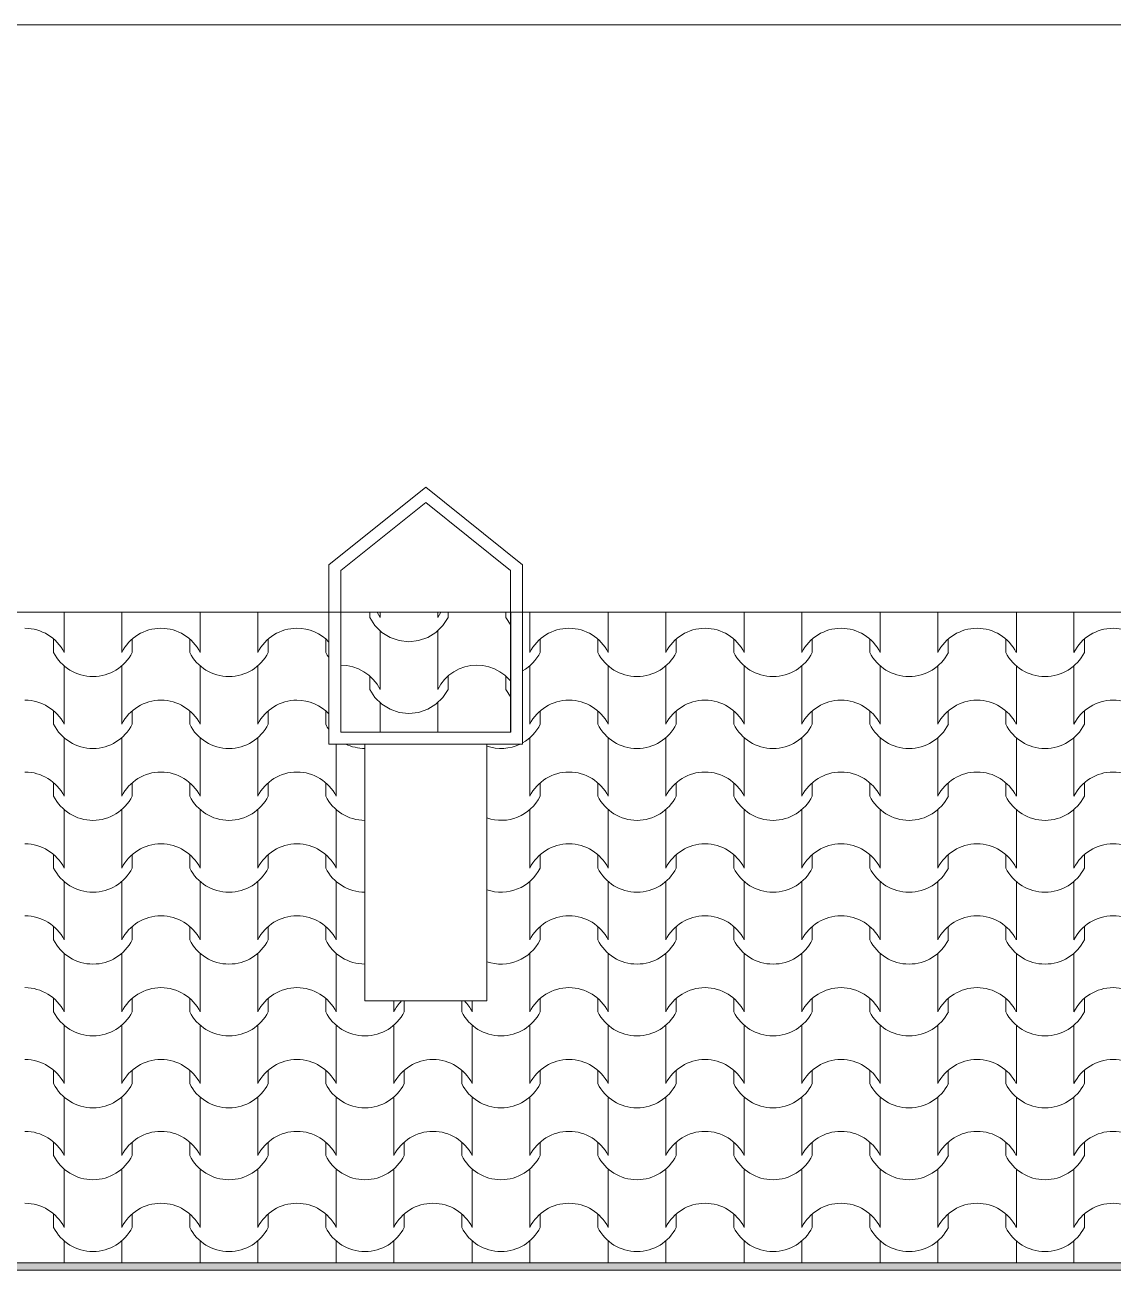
# Model space of a CAD drawing. Header units: feet. Extents: x 2791058 to 2855058, y -67651 to -18651.
# Drawn here: x 2824163 to 2828715, y -23860 to -18651 of the extents above; entities that cross this region are included whole.
import ezdxf

# ---------------------------------------------------------------- set-up
doc = ezdxf.new("R2010")
doc.units = ezdxf.units.FT
doc.header["$MEASUREMENT"] = 0
doc.layers.add('Shell - Roof_Pen_No__21', color=7, linetype='Continuous', lineweight=0)
doc.layers.add('Structural - Bearing_Pen_No__1', color=7, linetype='Continuous', lineweight=0)
doc.layers.add('Structural - Bearing_Pen_No__61', color=7, linetype='Continuous', lineweight=0, true_color=0x6a6a6a)
doc.layers.add('Structural - Bearing_Pen_No__62', color=7, linetype='Continuous', lineweight=0, true_color=0xaaaaaa)

# ---------------------------------------------------------------- blocks, each defined once
blk = doc.blocks.new('*X4', base_point=(2247653.8, -76425))
at = {"layer": 'Structural - Bearing_Pen_No__62', "color": 253, "linetype": 'Continuous', "lineweight": 0, "true_color": 0xaaaaaa}
for p, q in [((2824327.7, -21108), (2824327.7, -21154.4)), ((2824568.2, -21108), (2824568.2, -21154.4)), ((2824896.7, -21108), (2824896.7, -21154.4)), ((2825137.1, -21108), (2825137.1, -21154.4)), ((2826275, -21108), (2826275, -21154.4)), ((2826603.5, -21108), (2826603.5, -21154.4)), ((2826844, -21108), (2826844, -21154.4)), ((2827172.5, -21108), (2827172.5, -21154.4)), ((2827413, -21108), (2827413, -21154.4)), ((2827741.5, -21108), (2827741.5, -21154.4)), ((2827981.9, -21108), (2827981.9, -21154.4)), ((2828310.4, -21108), (2828310.4, -21154.4)), ((2828550.9, -21108), (2828550.9, -21154.4)), ((2824327.7, -21154.4), (2824327.7, -21276.4)), ((2824568.2, -21154.4), (2824568.2, -21276.4)), ((2824896.7, -21154.4), (2824896.7, -21276.4)), ((2825137.1, -21154.4), (2825137.1, -21276.4)), ((2826275, -21154.4), (2826275, -21276.4)), ((2826603.5, -21154.4), (2826603.5, -21276.4)), ((2826844, -21154.4), (2826844, -21276.4)), ((2827172.5, -21154.4), (2827172.5, -21276.4)), ((2827413, -21154.4), (2827413, -21276.4)), ((2827741.5, -21154.4), (2827741.5, -21276.4)), ((2827981.9, -21154.4), (2827981.9, -21276.4)), ((2828310.4, -21154.4), (2828310.4, -21276.4)), ((2828550.9, -21154.4), (2828550.9, -21276.4)), ((2824283.7, -21220.3), (2824283.7, -21276.4)), ((2824612.2, -21220.3), (2824612.2, -21276.4)), ((2824852.6, -21220.3), (2824852.6, -21276.4)), ((2825181.1, -21220.3), (2825181.1, -21276.4)), ((2825421.6, -21220.3), (2825421.6, -21276.4)), ((2826319.1, -21220.3), (2826319.1, -21276.4)), ((2826559.5, -21220.3), (2826559.5, -21276.4)), ((2826888, -21220.3), (2826888, -21276.4)), ((2827128.5, -21220.3), (2827128.5, -21276.4)), ((2827457, -21220.3), (2827457, -21276.4)), ((2827697.4, -21220.3), (2827697.4, -21276.4)), ((2828025.9, -21220.3), (2828025.9, -21276.4)), ((2828266.4, -21220.3), (2828266.4, -21276.4)), ((2828594.9, -21220.3), (2828594.9, -21276.4)), ((2824327.7, -21333.2), (2824327.7, -21455.1)), ((2824568.2, -21333.2), (2824568.2, -21455.1)), ((2824896.7, -21333.2), (2824896.7, -21455.1)), ((2825137.1, -21333.2), (2825137.1, -21455.1)), ((2826275, -21333.2), (2826275, -21455.1)), ((2826603.5, -21333.2), (2826603.5, -21455.1)), ((2826844, -21333.2), (2826844, -21455.1)), ((2827172.5, -21333.2), (2827172.5, -21455.1)), ((2827413, -21333.2), (2827413, -21455.1)), ((2827741.5, -21333.2), (2827741.5, -21455.1)), ((2827981.9, -21333.2), (2827981.9, -21455.1)), ((2828310.4, -21333.2), (2828310.4, -21455.1)), ((2828550.9, -21333.2), (2828550.9, -21455.1)), ((2824327.7, -21455.1), (2824327.7, -21577.1)), ((2824568.2, -21455.1), (2824568.2, -21577.1)), ((2824896.7, -21455.1), (2824896.7, -21577.1)), ((2825137.1, -21455.1), (2825137.1, -21577.1)), ((2826275, -21455.1), (2826275, -21577.1)), ((2826603.5, -21455.1), (2826603.5, -21577.1)), ((2826844, -21455.1), (2826844, -21577.1)), ((2827172.5, -21455.1), (2827172.5, -21577.1)), ((2827413, -21455.1), (2827413, -21577.1)), ((2827741.5, -21455.1), (2827741.5, -21577.1)), ((2827981.9, -21455.1), (2827981.9, -21577.1)), ((2828310.4, -21455.1), (2828310.4, -21577.1)), ((2828550.9, -21455.1), (2828550.9, -21577.1)), ((2824283.7, -21521), (2824283.7, -21577.1)), ((2824612.2, -21521), (2824612.2, -21577.1)), ((2824852.6, -21521), (2824852.6, -21577.1)), ((2825181.1, -21521), (2825181.1, -21577.1)), ((2825421.6, -21521), (2825421.6, -21577.1)), ((2826319.1, -21521), (2826319.1, -21577.1)), ((2826559.5, -21521), (2826559.5, -21577.1)), ((2826888, -21521), (2826888, -21577.1)), ((2827128.5, -21521), (2827128.5, -21577.1)), ((2827457, -21521), (2827457, -21577.1)), ((2827697.4, -21521), (2827697.4, -21577.1)), ((2828025.9, -21521), (2828025.9, -21577.1)), ((2828266.4, -21521), (2828266.4, -21577.1)), ((2828594.9, -21521), (2828594.9, -21577.1)), ((2824327.7, -21633.9), (2824327.7, -21755.8)), ((2824568.2, -21633.9), (2824568.2, -21755.8)), ((2824896.7, -21633.9), (2824896.7, -21755.8)), ((2825137.1, -21633.9), (2825137.1, -21755.8)), ((2825465.6, -21659.8), (2825465.6, -21755.8)), ((2826275, -21633.9), (2826275, -21755.8)), ((2826603.5, -21633.9), (2826603.5, -21755.8)), ((2826844, -21633.9), (2826844, -21755.8)), ((2827172.5, -21633.9), (2827172.5, -21755.8)), ((2827413, -21633.9), (2827413, -21755.8)), ((2827741.5, -21633.9), (2827741.5, -21755.8)), ((2827981.9, -21633.9), (2827981.9, -21755.8)), ((2828310.4, -21633.9), (2828310.4, -21755.8)), ((2828550.9, -21633.9), (2828550.9, -21755.8)), ((2824327.7, -21755.8), (2824327.7, -21877.7)), ((2824568.2, -21755.8), (2824568.2, -21877.7)), ((2824896.7, -21755.8), (2824896.7, -21877.7)), ((2825137.1, -21755.8), (2825137.1, -21877.7)), ((2825465.6, -21755.8), (2825465.6, -21877.7)), ((2826275, -21755.8), (2826275, -21877.7)), ((2826603.5, -21755.8), (2826603.5, -21877.7)), ((2826844, -21755.8), (2826844, -21877.7)), ((2827172.5, -21755.8), (2827172.5, -21877.7)), ((2827413, -21755.8), (2827413, -21877.7)), ((2827741.5, -21755.8), (2827741.5, -21877.7)), ((2827981.9, -21755.8), (2827981.9, -21877.7)), ((2828310.4, -21755.8), (2828310.4, -21877.7)), ((2828550.9, -21755.8), (2828550.9, -21877.7)), ((2824283.7, -21821.7), (2824283.7, -21877.7)), ((2824612.2, -21821.7), (2824612.2, -21877.7)), ((2824852.6, -21821.7), (2824852.6, -21877.7)), ((2825181.1, -21821.7), (2825181.1, -21877.7)), ((2825421.6, -21821.7), (2825421.6, -21877.7)), ((2826319.1, -21821.7), (2826319.1, -21877.7)), ((2826559.5, -21821.7), (2826559.5, -21877.7)), ((2826888, -21821.7), (2826888, -21877.7)), ((2827128.5, -21821.7), (2827128.5, -21877.7)), ((2827457, -21821.7), (2827457, -21877.7)), ((2827697.4, -21821.7), (2827697.4, -21877.7)), ((2828025.9, -21821.7), (2828025.9, -21877.7)), ((2828266.4, -21821.7), (2828266.4, -21877.7)), ((2828594.9, -21821.7), (2828594.9, -21877.7)), ((2824327.7, -21934.5), (2824327.7, -22056.5)), ((2824568.2, -21934.5), (2824568.2, -22056.5)), ((2824896.7, -21934.5), (2824896.7, -22056.5)), ((2825137.1, -21934.5), (2825137.1, -22056.5)), ((2825465.6, -21934.5), (2825465.6, -22056.5)), ((2826275, -21934.5), (2826275, -22056.5)), ((2826603.5, -21934.5), (2826603.5, -22056.5)), ((2826844, -21934.5), (2826844, -22056.5)), ((2827172.5, -21934.5), (2827172.5, -22056.5)), ((2827413, -21934.5), (2827413, -22056.5)), ((2827741.5, -21934.5), (2827741.5, -22056.5)), ((2827981.9, -21934.5), (2827981.9, -22056.5)), ((2828310.4, -21934.5), (2828310.4, -22056.5)), ((2828550.9, -21934.5), (2828550.9, -22056.5)), ((2824327.7, -22056.5), (2824327.7, -22178.4)), ((2824568.2, -22056.5), (2824568.2, -22178.4)), ((2824896.7, -22056.5), (2824896.7, -22178.4)), ((2825137.1, -22056.5), (2825137.1, -22178.4)), ((2825465.6, -22056.5), (2825465.6, -22178.4)), ((2826275, -22056.5), (2826275, -22178.4)), ((2826603.5, -22056.5), (2826603.5, -22178.4)), ((2826844, -22056.5), (2826844, -22178.4)), ((2827172.5, -22056.5), (2827172.5, -22178.4)), ((2827413, -22056.5), (2827413, -22178.4)), ((2827741.5, -22056.5), (2827741.5, -22178.4)), ((2827981.9, -22056.5), (2827981.9, -22178.4)), ((2828310.4, -22056.5), (2828310.4, -22178.4)), ((2828550.9, -22056.5), (2828550.9, -22178.4)), ((2824283.7, -22122.3), (2824283.7, -22178.4)), ((2824612.2, -22122.3), (2824612.2, -22178.4)), ((2824852.6, -22122.3), (2824852.6, -22178.4)), ((2825181.1, -22122.3), (2825181.1, -22178.4)), ((2825421.6, -22122.3), (2825421.6, -22178.4)), ((2826319.1, -22122.3), (2826319.1, -22178.4)), ((2826559.5, -22122.3), (2826559.5, -22178.4)), ((2826888, -22122.3), (2826888, -22178.4)), ((2827128.5, -22122.3), (2827128.5, -22178.4)), ((2827457, -22122.3), (2827457, -22178.4)), ((2827697.4, -22122.3), (2827697.4, -22178.4)), ((2828025.9, -22122.3), (2828025.9, -22178.4)), ((2828266.4, -22122.3), (2828266.4, -22178.4)), ((2828594.9, -22122.3), (2828594.9, -22178.4)), ((2824327.7, -22235.2), (2824327.7, -22357.1)), ((2824568.2, -22235.2), (2824568.2, -22357.1)), ((2824896.7, -22235.2), (2824896.7, -22357.1)), ((2825137.1, -22235.2), (2825137.1, -22357.1)), ((2825465.6, -22235.2), (2825465.6, -22357.1)), ((2826275, -22235.2), (2826275, -22357.1)), ((2826603.5, -22235.2), (2826603.5, -22357.1)), ((2826844, -22235.2), (2826844, -22357.1)), ((2827172.5, -22235.2), (2827172.5, -22357.1)), ((2827413, -22235.2), (2827413, -22357.1)), ((2827741.5, -22235.2), (2827741.5, -22357.1)), ((2827981.9, -22235.2), (2827981.9, -22357.1)), ((2828310.4, -22235.2), (2828310.4, -22357.1)), ((2828550.9, -22235.2), (2828550.9, -22357.1)), ((2824327.7, -22357.1), (2824327.7, -22479.1)), ((2824568.2, -22357.1), (2824568.2, -22479.1)), ((2824896.7, -22357.1), (2824896.7, -22479.1)), ((2825137.1, -22357.1), (2825137.1, -22479.1)), ((2825465.6, -22357.1), (2825465.6, -22479.1)), ((2826275, -22357.1), (2826275, -22479.1)), ((2826603.5, -22357.1), (2826603.5, -22479.1)), ((2826844, -22357.1), (2826844, -22479.1)), ((2827172.5, -22357.1), (2827172.5, -22479.1)), ((2827413, -22357.1), (2827413, -22479.1)), ((2827741.5, -22357.1), (2827741.5, -22479.1)), ((2827981.9, -22357.1), (2827981.9, -22479.1)), ((2828310.4, -22357.1), (2828310.4, -22479.1)), ((2828550.9, -22357.1), (2828550.9, -22479.1)), ((2824283.7, -22423), (2824283.7, -22479.1)), ((2824612.2, -22423), (2824612.2, -22479.1)), ((2824852.6, -22423), (2824852.6, -22479.1)), ((2825181.1, -22423), (2825181.1, -22479.1)), ((2825421.6, -22423), (2825421.6, -22479.1)), ((2826319.1, -22423), (2826319.1, -22479.1)), ((2826559.5, -22423), (2826559.5, -22479.1)), ((2826888, -22423), (2826888, -22479.1)), ((2827128.5, -22423), (2827128.5, -22479.1)), ((2827457, -22423), (2827457, -22479.1)), ((2827697.4, -22423), (2827697.4, -22479.1)), ((2828025.9, -22423), (2828025.9, -22479.1)), ((2828266.4, -22423), (2828266.4, -22479.1)), ((2828594.9, -22423), (2828594.9, -22479.1)), ((2824327.7, -22535.9), (2824327.7, -22657.8)), ((2824568.2, -22535.9), (2824568.2, -22657.8)), ((2824896.7, -22535.9), (2824896.7, -22657.8)), ((2825137.1, -22535.9), (2825137.1, -22657.8)), ((2825465.6, -22535.9), (2825465.6, -22657.8)), ((2826275, -22535.9), (2826275, -22657.8)), ((2826603.5, -22535.9), (2826603.5, -22657.8)), ((2826844, -22535.9), (2826844, -22657.8)), ((2827172.5, -22535.9), (2827172.5, -22657.8)), ((2827413, -22535.9), (2827413, -22657.8)), ((2827741.5, -22535.9), (2827741.5, -22657.8)), ((2827981.9, -22535.9), (2827981.9, -22657.8)), ((2828310.4, -22535.9), (2828310.4, -22657.8)), ((2828550.9, -22535.9), (2828550.9, -22657.8)), ((2824327.7, -22657.8), (2824327.7, -22779.7)), ((2824568.2, -22657.8), (2824568.2, -22779.7)), ((2824896.7, -22657.8), (2824896.7, -22779.7)), ((2825137.1, -22657.8), (2825137.1, -22779.7)), ((2825465.6, -22657.8), (2825465.6, -22779.7)), ((2826275, -22657.8), (2826275, -22779.7)), ((2826603.5, -22657.8), (2826603.5, -22779.7)), ((2826844, -22657.8), (2826844, -22779.7)), ((2827172.5, -22657.8), (2827172.5, -22779.7)), ((2827413, -22657.8), (2827413, -22779.7)), ((2827741.5, -22657.8), (2827741.5, -22779.7)), ((2827981.9, -22657.8), (2827981.9, -22779.7)), ((2828310.4, -22657.8), (2828310.4, -22779.7)), ((2828550.9, -22657.8), (2828550.9, -22779.7)), ((2824283.7, -22723.7), (2824283.7, -22779.7)), ((2824612.2, -22723.7), (2824612.2, -22779.7)), ((2824852.6, -22723.7), (2824852.6, -22779.7)), ((2825181.1, -22723.7), (2825181.1, -22779.7)), ((2825421.6, -22723.7), (2825421.6, -22779.7)), ((2825706.1, -22734.3), (2825706.1, -22779.7)), ((2825750.1, -22734.3), (2825750.1, -22779.7)), ((2825990.6, -22734.3), (2825990.6, -22779.7)), ((2826034.6, -22734.3), (2826034.6, -22779.7)), ((2826319.1, -22723.7), (2826319.1, -22779.7)), ((2826559.5, -22723.7), (2826559.5, -22779.7)), ((2826888, -22723.7), (2826888, -22779.7)), ((2827128.5, -22723.7), (2827128.5, -22779.7)), ((2827457, -22723.7), (2827457, -22779.7)), ((2827697.4, -22723.7), (2827697.4, -22779.7)), ((2828025.9, -22723.7), (2828025.9, -22779.7)), ((2828266.4, -22723.7), (2828266.4, -22779.7)), ((2828594.9, -22723.7), (2828594.9, -22779.7)), ((2824327.7, -22836.5), (2824327.7, -22958.5)), ((2824568.2, -22836.5), (2824568.2, -22958.5)), ((2824896.7, -22836.5), (2824896.7, -22958.5)), ((2825137.1, -22836.5), (2825137.1, -22958.5)), ((2825465.6, -22836.5), (2825465.6, -22958.5)), ((2825706.1, -22836.5), (2825706.1, -22958.5)), ((2826034.6, -22836.5), (2826034.6, -22958.5)), ((2826275, -22836.5), (2826275, -22958.5)), ((2826603.5, -22836.5), (2826603.5, -22958.5)), ((2826844, -22836.5), (2826844, -22958.5)), ((2827172.5, -22836.5), (2827172.5, -22958.5)), ((2827413, -22836.5), (2827413, -22958.5)), ((2827741.5, -22836.5), (2827741.5, -22958.5)), ((2827981.9, -22836.5), (2827981.9, -22958.5)), ((2828310.4, -22836.5), (2828310.4, -22958.5)), ((2828550.9, -22836.5), (2828550.9, -22958.5)), ((2824327.7, -22958.5), (2824327.7, -23080.4)), ((2824568.2, -22958.5), (2824568.2, -23080.4)), ((2824896.7, -22958.5), (2824896.7, -23080.4)), ((2825137.1, -22958.5), (2825137.1, -23080.4)), ((2825465.6, -22958.5), (2825465.6, -23080.4)), ((2825706.1, -22958.5), (2825706.1, -23080.4)), ((2826034.6, -22958.5), (2826034.6, -23080.4)), ((2826275, -22958.5), (2826275, -23080.4)), ((2826603.5, -22958.5), (2826603.5, -23080.4)), ((2826844, -22958.5), (2826844, -23080.4)), ((2827172.5, -22958.5), (2827172.5, -23080.4)), ((2827413, -22958.5), (2827413, -23080.4)), ((2827741.5, -22958.5), (2827741.5, -23080.4)), ((2827981.9, -22958.5), (2827981.9, -23080.4)), ((2828310.4, -22958.5), (2828310.4, -23080.4)), ((2828550.9, -22958.5), (2828550.9, -23080.4)), ((2824283.7, -23024.4), (2824283.7, -23080.4)), ((2824612.2, -23024.4), (2824612.2, -23080.4)), ((2824852.6, -23024.4), (2824852.6, -23080.4)), ((2825181.1, -23024.4), (2825181.1, -23080.4)), ((2825421.6, -23024.4), (2825421.6, -23080.4)), ((2825750.1, -23024.4), (2825750.1, -23080.4)), ((2825990.6, -23024.4), (2825990.6, -23080.4)), ((2826319.1, -23024.4), (2826319.1, -23080.4)), ((2826559.5, -23024.4), (2826559.5, -23080.4)), ((2826888, -23024.4), (2826888, -23080.4)), ((2827128.5, -23024.4), (2827128.5, -23080.4)), ((2827457, -23024.4), (2827457, -23080.4)), ((2827697.4, -23024.4), (2827697.4, -23080.4)), ((2828025.9, -23024.4), (2828025.9, -23080.4)), ((2828266.4, -23024.4), (2828266.4, -23080.4)), ((2828594.9, -23024.4), (2828594.9, -23080.4)), ((2824327.7, -23137.2), (2824327.7, -23259.2)), ((2824568.2, -23137.2), (2824568.2, -23259.2)), ((2824896.7, -23137.2), (2824896.7, -23259.2)), ((2825137.1, -23137.2), (2825137.1, -23259.2)), ((2825465.6, -23137.2), (2825465.6, -23259.2)), ((2825706.1, -23137.2), (2825706.1, -23259.2)), ((2826034.6, -23137.2), (2826034.6, -23259.2)), ((2826275, -23137.2), (2826275, -23259.2)), ((2826603.5, -23137.2), (2826603.5, -23259.2)), ((2826844, -23137.2), (2826844, -23259.2)), ((2827172.5, -23137.2), (2827172.5, -23259.2)), ((2827413, -23137.2), (2827413, -23259.2)), ((2827741.5, -23137.2), (2827741.5, -23259.2)), ((2827981.9, -23137.2), (2827981.9, -23259.2)), ((2828310.4, -23137.2), (2828310.4, -23259.2)), ((2828550.9, -23137.2), (2828550.9, -23259.2)), ((2824327.7, -23259.2), (2824327.7, -23381.1)), ((2824568.2, -23259.2), (2824568.2, -23381.1)), ((2824896.7, -23259.2), (2824896.7, -23381.1)), ((2825137.1, -23259.2), (2825137.1, -23381.1)), ((2825465.6, -23259.2), (2825465.6, -23381.1)), ((2825706.1, -23259.2), (2825706.1, -23381.1)), ((2826034.6, -23259.2), (2826034.6, -23381.1)), ((2826275, -23259.2), (2826275, -23381.1)), ((2826603.5, -23259.2), (2826603.5, -23381.1)), ((2826844, -23259.2), (2826844, -23381.1)), ((2827172.5, -23259.2), (2827172.5, -23381.1)), ((2827413, -23259.2), (2827413, -23381.1)), ((2827741.5, -23259.2), (2827741.5, -23381.1)), ((2827981.9, -23259.2), (2827981.9, -23381.1)), ((2828310.4, -23259.2), (2828310.4, -23381.1)), ((2828550.9, -23259.2), (2828550.9, -23381.1)), ((2824283.7, -23325), (2824283.7, -23381.1)), ((2824612.2, -23325), (2824612.2, -23381.1)), ((2824852.6, -23325), (2824852.6, -23381.1)), ((2825181.1, -23325), (2825181.1, -23381.1)), ((2825421.6, -23325), (2825421.6, -23381.1)), ((2825750.1, -23325), (2825750.1, -23381.1)), ((2825990.6, -23325), (2825990.6, -23381.1)), ((2826319.1, -23325), (2826319.1, -23381.1)), ((2826559.5, -23325), (2826559.5, -23381.1)), ((2826888, -23325), (2826888, -23381.1)), ((2827128.5, -23325), (2827128.5, -23381.1)), ((2827457, -23325), (2827457, -23381.1)), ((2827697.4, -23325), (2827697.4, -23381.1)), ((2828025.9, -23325), (2828025.9, -23381.1)), ((2828266.4, -23325), (2828266.4, -23381.1)), ((2828594.9, -23325), (2828594.9, -23381.1)), ((2824327.7, -23437.9), (2824327.7, -23559.8)), ((2824568.2, -23437.9), (2824568.2, -23559.8)), ((2824896.7, -23437.9), (2824896.7, -23559.8)), ((2825137.1, -23437.9), (2825137.1, -23559.8)), ((2825465.6, -23437.9), (2825465.6, -23559.8)), ((2825706.1, -23437.9), (2825706.1, -23559.8)), ((2826034.6, -23437.9), (2826034.6, -23559.8)), ((2826275, -23437.9), (2826275, -23559.8)), ((2826603.5, -23437.9), (2826603.5, -23559.8)), ((2826844, -23437.9), (2826844, -23559.8)), ((2827172.5, -23437.9), (2827172.5, -23559.8)), ((2827413, -23437.9), (2827413, -23559.8)), ((2827741.5, -23437.9), (2827741.5, -23559.8)), ((2827981.9, -23437.9), (2827981.9, -23559.8)), ((2828310.4, -23437.9), (2828310.4, -23559.8)), ((2828550.9, -23437.9), (2828550.9, -23559.8)), ((2824327.7, -23559.8), (2824327.7, -23681.8)), ((2824568.2, -23559.8), (2824568.2, -23681.8)), ((2824896.7, -23559.8), (2824896.7, -23681.8)), ((2825137.1, -23559.8), (2825137.1, -23681.8)), ((2825465.6, -23559.8), (2825465.6, -23681.8)), ((2825706.1, -23559.8), (2825706.1, -23681.8)), ((2826034.6, -23559.8), (2826034.6, -23681.8)), ((2826275, -23559.8), (2826275, -23681.8)), ((2826603.5, -23559.8), (2826603.5, -23681.8)), ((2826844, -23559.8), (2826844, -23681.8)), ((2827172.5, -23559.8), (2827172.5, -23681.8)), ((2827413, -23559.8), (2827413, -23681.8)), ((2827741.5, -23559.8), (2827741.5, -23681.8)), ((2827981.9, -23559.8), (2827981.9, -23681.8)), ((2828310.4, -23559.8), (2828310.4, -23681.8)), ((2828550.9, -23559.8), (2828550.9, -23681.8)), ((2824283.7, -23625.7), (2824283.7, -23681.8)), ((2824612.2, -23625.7), (2824612.2, -23681.8)), ((2824852.6, -23625.7), (2824852.6, -23681.8)), ((2825181.1, -23625.7), (2825181.1, -23681.8)), ((2825421.6, -23625.7), (2825421.6, -23681.8)), ((2825750.1, -23625.7), (2825750.1, -23681.8)), ((2825990.6, -23625.7), (2825990.6, -23681.8)), ((2826319.1, -23625.7), (2826319.1, -23681.8)), ((2826559.5, -23625.7), (2826559.5, -23681.8)), ((2826888, -23625.7), (2826888, -23681.8)), ((2827128.5, -23625.7), (2827128.5, -23681.8)), ((2827457, -23625.7), (2827457, -23681.8)), ((2827697.4, -23625.7), (2827697.4, -23681.8)), ((2828025.9, -23625.7), (2828025.9, -23681.8)), ((2828266.4, -23625.7), (2828266.4, -23681.8)), ((2828594.9, -23625.7), (2828594.9, -23681.8)), ((2824327.7, -23738.6), (2824327.7, -23830.5)), ((2824568.2, -23738.6), (2824568.2, -23830.5)), ((2824896.7, -23738.6), (2824896.7, -23830.5)), ((2825137.1, -23738.6), (2825137.1, -23830.5)), ((2825465.6, -23738.6), (2825465.6, -23830.5)), ((2825706.1, -23738.6), (2825706.1, -23830.5)), ((2826034.6, -23738.6), (2826034.6, -23830.5)), ((2826275, -23738.6), (2826275, -23830.5)), ((2826603.5, -23738.6), (2826603.5, -23830.5)), ((2826844, -23738.6), (2826844, -23830.5)), ((2827172.5, -23738.6), (2827172.5, -23830.5)), ((2827413, -23738.6), (2827413, -23830.5)), ((2827741.5, -23738.6), (2827741.5, -23830.5)), ((2827981.9, -23738.6), (2827981.9, -23830.5)), ((2828310.4, -23738.6), (2828310.4, -23830.5)), ((2828550.9, -23738.6), (2828550.9, -23830.5))]:
    blk.add_line(p, q, dxfattribs=at)
for centre, radius, start, end in [((2824162.9, -21360.3), 184.9, 26.9885, 89.8295), ((2824733, -21360.3), 184.9, 90.1705, 153.0115), ((2824731.9, -21360.3), 184.9, 26.9885, 89.8295), ((2825301.9, -21360.3), 184.9, 90.1705, 153.0115), ((2825300.8, -21360.3), 184.9, 43.3589, 89.8295), ((2826439.8, -21360.3), 184.9, 90.1705, 153.0115), ((2826438.7, -21360.3), 184.9, 26.9885, 89.8295), ((2827008.8, -21360.3), 184.9, 90.1705, 153.0115), ((2827007.7, -21360.3), 184.9, 26.9885, 89.8295), ((2827577.8, -21360.3), 184.9, 90.1705, 153.0115), ((2827576.7, -21360.3), 184.9, 26.9885, 89.8295), ((2828146.7, -21360.3), 184.9, 90.1705, 153.0115), ((2828145.6, -21360.3), 184.9, 26.9885, 89.8295), ((2828715.7, -21360.3), 184.9, 90.1705, 153.0115), ((2828714.6, -21360.3), 184.9, 26.9885, 89.8295), ((2824447.9, -21193.8), 183.9, 206.7044, 333.2956), ((2825016.9, -21193.8), 183.9, 206.7044, 333.2956), ((2825585.8, -21193.8), 183.9, 206.7044, 215.0191), ((2826154.8, -21193.8), 183.9, 299.4768, 333.2956), ((2826723.8, -21193.8), 183.9, 206.7044, 333.2956), ((2827292.7, -21193.8), 183.9, 206.7044, 333.2956), ((2827861.7, -21193.8), 183.9, 206.7044, 333.2956), ((2828430.6, -21193.8), 183.9, 206.7044, 333.2956), ((2824162.9, -21661), 184.9, 26.9885, 89.8295), ((2824733, -21661), 184.9, 90.1705, 153.0115), ((2824731.9, -21661), 184.9, 26.9885, 89.8295), ((2825301.9, -21661), 184.9, 90.1705, 153.0115), ((2825300.8, -21661), 184.9, 43.3589, 89.8295), ((2826439.8, -21661), 184.9, 90.1705, 153.0115), ((2826438.7, -21661), 184.9, 26.9885, 89.8295), ((2827008.8, -21661), 184.9, 90.1705, 153.0115), ((2827007.7, -21661), 184.9, 26.9885, 89.8295), ((2827577.8, -21661), 184.9, 90.1705, 153.0115), ((2827576.7, -21661), 184.9, 26.9885, 89.8295), ((2828146.7, -21661), 184.9, 90.1705, 153.0115), ((2828145.6, -21661), 184.9, 26.9885, 89.8295), ((2828715.7, -21661), 184.9, 90.1705, 153.0115), ((2828714.6, -21661), 184.9, 26.9885, 89.8295), ((2824447.9, -21494.4), 183.9, 206.7044, 333.2956), ((2825016.9, -21494.4), 183.9, 206.7044, 333.2956), ((2825585.8, -21494.4), 183.9, 206.7044, 215.0191), ((2826154.8, -21494.4), 183.9, 299.4768, 333.2956), ((2826723.8, -21494.4), 183.9, 206.7044, 333.2956), ((2827292.7, -21494.4), 183.9, 206.7044, 333.2956), ((2827861.7, -21494.4), 183.9, 206.7044, 333.2956), ((2828430.6, -21494.4), 183.9, 206.7044, 333.2956), ((2825585.8, -21494.4), 183.9, 244.0777, 269.8224), ((2826154.8, -21494.4), 183.9, 251.1078, 295.9223), ((2824162.9, -21961.7), 184.9, 26.9885, 89.8295), ((2824733, -21961.7), 184.9, 90.1705, 153.0115), ((2824731.9, -21961.7), 184.9, 26.9885, 89.8295), ((2825301.9, -21961.7), 184.9, 90.1705, 153.0115), ((2825300.8, -21961.7), 184.9, 26.9885, 89.8295), ((2826439.8, -21961.7), 184.9, 90.1705, 153.0115), ((2826438.7, -21961.7), 184.9, 26.9885, 89.8295), ((2827008.8, -21961.7), 184.9, 90.1705, 153.0115), ((2827007.7, -21961.7), 184.9, 26.9885, 89.8295), ((2827577.8, -21961.7), 184.9, 90.1705, 153.0115), ((2827576.7, -21961.7), 184.9, 26.9885, 89.8295), ((2828146.7, -21961.7), 184.9, 90.1705, 153.0115), ((2828145.6, -21961.7), 184.9, 26.9885, 89.8295), ((2828715.7, -21961.7), 184.9, 90.1705, 153.0115), ((2828714.6, -21961.7), 184.9, 26.9885, 89.8295), ((2824447.9, -21795.1), 183.9, 206.7044, 333.2956), ((2825016.9, -21795.1), 183.9, 206.7044, 333.2956), ((2825585.8, -21795.1), 183.9, 206.7044, 269.8224), ((2826154.8, -21795.1), 183.9, 251.1078, 333.2956), ((2826723.8, -21795.1), 183.9, 206.7044, 333.2956), ((2827292.7, -21795.1), 183.9, 206.7044, 333.2956), ((2827861.7, -21795.1), 183.9, 206.7044, 333.2956), ((2828430.6, -21795.1), 183.9, 206.7044, 333.2956), ((2824162.9, -22262.3), 184.9, 26.9885, 89.8295), ((2824733, -22262.3), 184.9, 90.1705, 153.0115), ((2824731.9, -22262.3), 184.9, 26.9885, 89.8295), ((2825301.9, -22262.3), 184.9, 90.1705, 153.0115), ((2825300.8, -22262.3), 184.9, 26.9885, 89.8295), ((2826439.8, -22262.3), 184.9, 90.1705, 153.0115), ((2826438.7, -22262.3), 184.9, 26.9885, 89.8295), ((2827008.8, -22262.3), 184.9, 90.1705, 153.0115), ((2827007.7, -22262.3), 184.9, 26.9885, 89.8295), ((2827577.8, -22262.3), 184.9, 90.1705, 153.0115), ((2827576.7, -22262.3), 184.9, 26.9885, 89.8295), ((2828146.7, -22262.3), 184.9, 90.1705, 153.0115), ((2828145.6, -22262.3), 184.9, 26.9885, 89.8295), ((2828715.7, -22262.3), 184.9, 90.1705, 153.0115), ((2828714.6, -22262.3), 184.9, 26.9885, 89.8295), ((2824447.9, -22095.8), 183.9, 206.7044, 333.2956), ((2825016.9, -22095.8), 183.9, 206.7044, 333.2956), ((2825585.8, -22095.8), 183.9, 206.7044, 269.8224), ((2826154.8, -22095.8), 183.9, 251.1078, 333.2956), ((2826723.8, -22095.8), 183.9, 206.7044, 333.2956), ((2827292.7, -22095.8), 183.9, 206.7044, 333.2956), ((2827861.7, -22095.8), 183.9, 206.7044, 333.2956), ((2828430.6, -22095.8), 183.9, 206.7044, 333.2956), ((2824162.9, -22563), 184.9, 26.9885, 89.8295), ((2824733, -22563), 184.9, 90.1705, 153.0115), ((2824731.9, -22563), 184.9, 26.9885, 89.8295), ((2825301.9, -22563), 184.9, 90.1705, 153.0115), ((2825300.8, -22563), 184.9, 26.9885, 89.8295), ((2826439.8, -22563), 184.9, 90.1705, 153.0115), ((2826438.7, -22563), 184.9, 26.9885, 89.8295), ((2827008.8, -22563), 184.9, 90.1705, 153.0115), ((2827007.7, -22563), 184.9, 26.9885, 89.8295), ((2827577.8, -22563), 184.9, 90.1705, 153.0115), ((2827576.7, -22563), 184.9, 26.9885, 89.8295), ((2828146.7, -22563), 184.9, 90.1705, 153.0115), ((2828145.6, -22563), 184.9, 26.9885, 89.8295), ((2828715.7, -22563), 184.9, 90.1705, 153.0115), ((2828714.6, -22563), 184.9, 26.9885, 89.8295), ((2824447.9, -22396.5), 183.9, 206.7044, 333.2956), ((2825016.9, -22396.5), 183.9, 206.7044, 333.2956), ((2825585.8, -22396.5), 183.9, 206.7044, 269.8224), ((2826154.8, -22396.5), 183.9, 251.1078, 333.2956), ((2826723.8, -22396.5), 183.9, 206.7044, 333.2956), ((2827292.7, -22396.5), 183.9, 206.7044, 333.2956), ((2827861.7, -22396.5), 183.9, 206.7044, 333.2956), ((2828430.6, -22396.5), 183.9, 206.7044, 333.2956), ((2824162.9, -22863.7), 184.9, 26.9885, 89.8295), ((2824733, -22863.7), 184.9, 90.1705, 153.0115), ((2824731.9, -22863.7), 184.9, 26.9885, 89.8295), ((2825301.9, -22863.7), 184.9, 90.1705, 153.0115), ((2825300.8, -22863.7), 184.9, 26.9885, 89.8295), ((2826439.8, -22863.7), 184.9, 90.1705, 153.0115), ((2826438.7, -22863.7), 184.9, 26.9885, 89.8295), ((2827008.8, -22863.7), 184.9, 90.1705, 153.0115), ((2827007.7, -22863.7), 184.9, 26.9885, 89.8295), ((2827577.8, -22863.7), 184.9, 90.1705, 153.0115), ((2827576.7, -22863.7), 184.9, 26.9885, 89.8295), ((2828146.7, -22863.7), 184.9, 90.1705, 153.0115), ((2828145.6, -22863.7), 184.9, 26.9885, 89.8295), ((2828715.7, -22863.7), 184.9, 90.1705, 153.0115), ((2828714.6, -22863.7), 184.9, 26.9885, 89.8295), ((2825870.9, -22863.7), 184.9, 135.595, 153.0115), ((2825869.8, -22863.7), 184.9, 26.9885, 44.405), ((2824447.9, -22697.1), 183.9, 206.7044, 333.2956), ((2825016.9, -22697.1), 183.9, 206.7044, 333.2956), ((2825585.8, -22697.1), 183.9, 206.7044, 333.2956), ((2826154.8, -22697.1), 183.9, 206.7044, 333.2956), ((2826723.8, -22697.1), 183.9, 206.7044, 333.2956), ((2827292.7, -22697.1), 183.9, 206.7044, 333.2956), ((2827861.7, -22697.1), 183.9, 206.7044, 333.2956), ((2828430.6, -22697.1), 183.9, 206.7044, 333.2956), ((2824162.9, -23164.3), 184.9, 26.9885, 89.8295), ((2824733, -23164.3), 184.9, 90.1705, 153.0115), ((2824731.9, -23164.3), 184.9, 26.9885, 89.8295), ((2825301.9, -23164.3), 184.9, 90.1705, 153.0115), ((2825300.8, -23164.3), 184.9, 26.9885, 89.8295), ((2825870.9, -23164.3), 184.9, 90.1705, 153.0115), ((2825869.8, -23164.3), 184.9, 26.9885, 89.8295), ((2826439.8, -23164.3), 184.9, 90.1705, 153.0115), ((2826438.7, -23164.3), 184.9, 26.9885, 89.8295), ((2827008.8, -23164.3), 184.9, 90.1705, 153.0115), ((2827007.7, -23164.3), 184.9, 26.9885, 89.8295), ((2827577.8, -23164.3), 184.9, 90.1705, 153.0115), ((2827576.7, -23164.3), 184.9, 26.9885, 89.8295), ((2828146.7, -23164.3), 184.9, 90.1705, 153.0115), ((2828145.6, -23164.3), 184.9, 26.9885, 89.8295), ((2828715.7, -23164.3), 184.9, 90.1705, 153.0115), ((2828714.6, -23164.3), 184.9, 26.9885, 89.8295), ((2824447.9, -22997.8), 183.9, 206.7044, 333.2956), ((2825016.9, -22997.8), 183.9, 206.7044, 333.2956), ((2825585.8, -22997.8), 183.9, 206.7044, 333.2956), ((2826154.8, -22997.8), 183.9, 206.7044, 333.2956), ((2826723.8, -22997.8), 183.9, 206.7044, 333.2956), ((2827292.7, -22997.8), 183.9, 206.7044, 333.2956), ((2827861.7, -22997.8), 183.9, 206.7044, 333.2956), ((2828430.6, -22997.8), 183.9, 206.7044, 333.2956), ((2824162.9, -23465), 184.9, 26.9885, 89.8295), ((2824733, -23465), 184.9, 90.1705, 153.0115), ((2824731.9, -23465), 184.9, 26.9885, 89.8295), ((2825301.9, -23465), 184.9, 90.1705, 153.0115), ((2825300.8, -23465), 184.9, 26.9885, 89.8295), ((2825870.9, -23465), 184.9, 90.1705, 153.0115), ((2825869.8, -23465), 184.9, 26.9885, 89.8295), ((2826439.8, -23465), 184.9, 90.1705, 153.0115), ((2826438.7, -23465), 184.9, 26.9885, 89.8295), ((2827008.8, -23465), 184.9, 90.1705, 153.0115), ((2827007.7, -23465), 184.9, 26.9885, 89.8295), ((2827577.8, -23465), 184.9, 90.1705, 153.0115), ((2827576.7, -23465), 184.9, 26.9885, 89.8295), ((2828146.7, -23465), 184.9, 90.1705, 153.0115), ((2828145.6, -23465), 184.9, 26.9885, 89.8295), ((2828715.7, -23465), 184.9, 90.1705, 153.0115), ((2828714.6, -23465), 184.9, 26.9885, 89.8295), ((2824447.9, -23298.5), 183.9, 206.7044, 333.2956), ((2825016.9, -23298.5), 183.9, 206.7044, 333.2956), ((2825585.8, -23298.5), 183.9, 206.7044, 333.2956), ((2826154.8, -23298.5), 183.9, 206.7044, 333.2956), ((2826723.8, -23298.5), 183.9, 206.7044, 333.2956), ((2827292.7, -23298.5), 183.9, 206.7044, 333.2956), ((2827861.7, -23298.5), 183.9, 206.7044, 333.2956), ((2828430.6, -23298.5), 183.9, 206.7044, 333.2956), ((2824162.9, -23765.7), 184.9, 26.9885, 89.8295), ((2824733, -23765.7), 184.9, 90.1705, 153.0115), ((2824731.9, -23765.7), 184.9, 26.9885, 89.8295), ((2825301.9, -23765.7), 184.9, 90.1705, 153.0115), ((2825300.8, -23765.7), 184.9, 26.9885, 89.8295), ((2825870.9, -23765.7), 184.9, 90.1705, 153.0115), ((2825869.8, -23765.7), 184.9, 26.9885, 89.8295), ((2826439.8, -23765.7), 184.9, 90.1705, 153.0115), ((2826438.7, -23765.7), 184.9, 26.9885, 89.8295), ((2827008.8, -23765.7), 184.9, 90.1705, 153.0115), ((2827007.7, -23765.7), 184.9, 26.9885, 89.8295), ((2827577.8, -23765.7), 184.9, 90.1705, 153.0115), ((2827576.7, -23765.7), 184.9, 26.9885, 89.8295), ((2828146.7, -23765.7), 184.9, 90.1705, 153.0115), ((2828145.6, -23765.7), 184.9, 26.9885, 89.8295), ((2828715.7, -23765.7), 184.9, 90.1705, 153.0115), ((2828714.6, -23765.7), 184.9, 26.9885, 89.8295), ((2824447.9, -23599.1), 183.9, 206.7044, 333.2956), ((2825016.9, -23599.1), 183.9, 206.7044, 333.2956), ((2825585.8, -23599.1), 183.9, 206.7044, 333.2956), ((2826154.8, -23599.1), 183.9, 206.7044, 333.2956), ((2826723.8, -23599.1), 183.9, 206.7044, 333.2956), ((2827292.7, -23599.1), 183.9, 206.7044, 333.2956), ((2827861.7, -23599.1), 183.9, 206.7044, 333.2956), ((2828430.6, -23599.1), 183.9, 206.7044, 333.2956)]:
    blk.add_arc(centre, radius, start, end, dxfattribs=at)
blk = doc.blocks.new('Fill_2', base_point=(2247653.8, -74225))
at = {"layer": 'Structural - Bearing_Pen_No__1', "color": 7, "linetype": 'Continuous', "lineweight": 0}
for p, q in [((2825435.3, -21108), (2820230.7, -21108)), ((2825435.3, -21659.8), (2825435.3, -21108)), ((2828895.3, -21108), (2826245.3, -21108)), ((2826245.3, -21108), (2826245.3, -21659.8)), ((2825585.3, -21659.8), (2825435.3, -21659.8)), ((2825585.3, -22734.3), (2825585.3, -21659.8)), ((2826245.3, -21659.8), (2826095.3, -21659.8)), ((2826095.3, -21659.8), (2826095.3, -22734.3)), ((2826095.3, -22734.3), (2825585.3, -22734.3)), ((2820280.7, -23830.5), (2835530.7, -23830.5))]:
    blk.add_line(p, q, dxfattribs=at)
at = {"layer": 'Structural - Bearing_Pen_No__62', "color": 253, "linetype": 'Continuous', "lineweight": 0, "true_color": 0xaaaaaa}
blk.add_blockref('*X4', (2247653.8, -76425), dxfattribs=at)
blk = doc.blocks.new('*X6', base_point=(2247653.8, -76425))
at = {"layer": 'Structural - Bearing_Pen_No__62', "color": 253, "linetype": 'Continuous', "lineweight": 0, "true_color": 0xaaaaaa}
for p, q in [((2825605.5, -21108), (2825605.5, -21130.4)), ((2825605.5, -21130.4), (2825627.6, -21164.4)), ((2825636.5, -21108.7), (2825636, -21108)), ((2825649.5, -21130.4), (2825636.5, -21108.7)), ((2825649.5, -21108), (2825649.5, -21130.4)), ((2825890, -21108), (2825890, -21130.4)), ((2825903, -21108.7), (2825890, -21130.4)), ((2825903.5, -21108), (2825903, -21108.7)), ((2825911.9, -21164.4), (2825934, -21130.4)), ((2825934, -21108), (2825934, -21130.4)), ((2826174.5, -21108), (2826174.5, -21130.4)), ((2826174.5, -21130.4), (2826195.3, -21162.4)), ((2825627.6, -21164.4), (2825656.6, -21192.7)), ((2825649.5, -21187.2), (2825649.5, -21309.1)), ((2825656.6, -21192.7), (2825691.1, -21214)), ((2825848.4, -21214), (2825882.9, -21192.7)), ((2825882.9, -21192.7), (2825911.9, -21164.4)), ((2825890, -21187.2), (2825890, -21309.1)), ((2825691.1, -21214), (2825729.5, -21227.2)), ((2825729.5, -21227.2), (2825769.8, -21231.6)), ((2825769.8, -21231.6), (2825810.1, -21227.2)), ((2825810.1, -21227.2), (2825848.4, -21214)), ((2825510.5, -21331.9), (2825485.3, -21330.1)), ((2825535.3, -21337.1), (2825510.5, -21331.9)), ((2825559.2, -21345.7), (2825535.3, -21337.1)), ((2825581.6, -21357.5), (2825559.2, -21345.7)), ((2825602.2, -21372.2), (2825581.6, -21357.5)), ((2825649.5, -21309.1), (2825649.5, -21431.1)), ((2825890, -21309.1), (2825890, -21431.1)), ((2825957.9, -21357.5), (2825937.3, -21372.2)), ((2825980.3, -21345.7), (2825957.9, -21357.5)), ((2826004.2, -21337.1), (2825980.3, -21345.7)), ((2826029, -21331.9), (2826004.2, -21337.1)), ((2826054.2, -21330.1), (2826029, -21331.9)), ((2826079.5, -21331.9), (2826054.2, -21330.1)), ((2826104.3, -21337.1), (2826079.5, -21331.9)), ((2826128.1, -21345.7), (2826104.3, -21337.1)), ((2826150.6, -21357.5), (2826128.1, -21345.7)), ((2826171.2, -21372.2), (2826150.6, -21357.5)), ((2825620.6, -21389.6), (2825602.2, -21372.2)), ((2825605.5, -21375), (2825605.5, -21431.1)), ((2825636.5, -21409.3), (2825620.6, -21389.6)), ((2825649.5, -21431.1), (2825636.5, -21409.3)), ((2825903, -21409.3), (2825890, -21431.1)), ((2825918.9, -21389.6), (2825903, -21409.3)), ((2825937.3, -21372.2), (2825918.9, -21389.6)), ((2825934, -21375), (2825934, -21431.1)), ((2826189.6, -21389.6), (2826171.2, -21372.2)), ((2826174.5, -21375), (2826174.5, -21431.1)), ((2826195.3, -21396.6), (2826189.6, -21389.6)), ((2825605.5, -21431.1), (2825627.6, -21465)), ((2825911.9, -21465), (2825934, -21431.1)), ((2826174.5, -21431.1), (2826195.3, -21463.1)), ((2825627.6, -21465), (2825656.6, -21493.4)), ((2825649.5, -21487.9), (2825649.5, -21609.8)), ((2825656.6, -21493.4), (2825691.1, -21514.6)), ((2825848.4, -21514.6), (2825882.9, -21493.4)), ((2825882.9, -21493.4), (2825911.9, -21465)), ((2825890, -21487.9), (2825890, -21609.8)), ((2825691.1, -21514.6), (2825729.5, -21527.8)), ((2825729.5, -21527.8), (2825769.8, -21532.3)), ((2825769.8, -21532.3), (2825810.1, -21527.8)), ((2825810.1, -21527.8), (2825848.4, -21514.6))]:
    blk.add_line(p, q, dxfattribs=at)
blk = doc.blocks.new('Fill_3', base_point=(2247653.8, -74225))
at = {"layer": 'Structural - Bearing_Pen_No__1', "color": 7, "linetype": 'Continuous', "lineweight": 0}
for p, q in [((2825485.3, -21108), (2825485.3, -21609.8)), ((2826195.3, -21108), (2825485.3, -21108)), ((2826195.3, -21609.8), (2826195.3, -21108)), ((2825485.3, -21609.8), (2826195.3, -21609.8))]:
    blk.add_line(p, q, dxfattribs=at)
at = {"layer": 'Structural - Bearing_Pen_No__62', "color": 253, "linetype": 'Continuous', "lineweight": 0, "true_color": 0xaaaaaa}
blk.add_blockref('*X6', (2247653.8, -76425), dxfattribs=at)

msp = doc.modelspace()

# ---------------------------------------------------------------- hatches: boundary and pattern name
at = {"layer": 'Structural - Bearing_Pen_No__61', "linetype": 'Continuous', "lineweight": 0, "true_color": 0x6a6a6a}
msp.add_hatch(color=251, dxfattribs=at).paths.add_polyline_path([(2835830.729, -23860.496), (2835830.729, -23830.496), (2835530.729, -23830.496), (2820280.729, -23830.496), (2820280.729, -23860.496)])

# ---------------------------------------------------------------- linework, layer by layer
at = {"layer": 'Shell - Roof_Pen_No__21', "color": 7, "linetype": 'Continuous', "lineweight": 0}
for p, q in [((2791057.579, -18651.285), (2855057.579, -18651.285)), ((2825840.279, -20585.316), (2825435.279, -20909.792)), ((2825840.279, -20585.316), (2826245.279, -20909.792)), ((2825840.279, -20648.998), (2825485.279, -20933.415)), ((2825840.279, -20648.998), (2826195.279, -20933.415)), ((2825435.279, -21659.792), (2825435.279, -20909.792)), ((2825485.279, -21609.792), (2825485.279, -20933.415)), ((2826195.279, -21609.792), (2826195.279, -20933.415)), ((2826245.279, -21659.792), (2826245.279, -20909.792)), ((2835780.729, -21108.04), (2803780.729, -21108.04)), ((2825485.279, -21609.792), (2826195.279, -21609.792)), ((2825585.279, -21659.792), (2825435.279, -21659.792)), ((2825585.279, -21659.792), (2826095.279, -21659.792)), ((2825585.279, -21659.792), (2825585.279, -22734.268)), ((2826095.279, -21659.792), (2826095.279, -22734.268)), ((2826095.279, -21659.792), (2826245.279, -21659.792)), ((2825585.279, -22734.268), (2826095.279, -22734.268)), ((2820180.729, -23860.496), (2835830.729, -23860.496))]:
    msp.add_line(p, q, dxfattribs=at)
at = {"layer": 'Structural - Bearing_Pen_No__61', "color": 251, "linetype": 'Continuous', "lineweight": 0, "true_color": 0x6a6a6a, "flags": 128}
msp.add_lwpolyline([(2835830.729, -23860.496), (2835830.729, -23830.496), (2835530.729, -23830.496), (2820280.729, -23830.496), (2820280.729, -23860.496)], close=True, dxfattribs=at)

# ---------------------------------------------------------------- block references
at = {"layer": 'Structural - Bearing_Pen_No__62', "color": 253, "linetype": 'Continuous', "lineweight": 0, "true_color": 0xaaaaaa}
for name in ['Fill_2', 'Fill_3']:
    msp.add_blockref(name, (2247653.822, -74224.967), dxfattribs=at)

doc.saveas('drawing.dxf')
